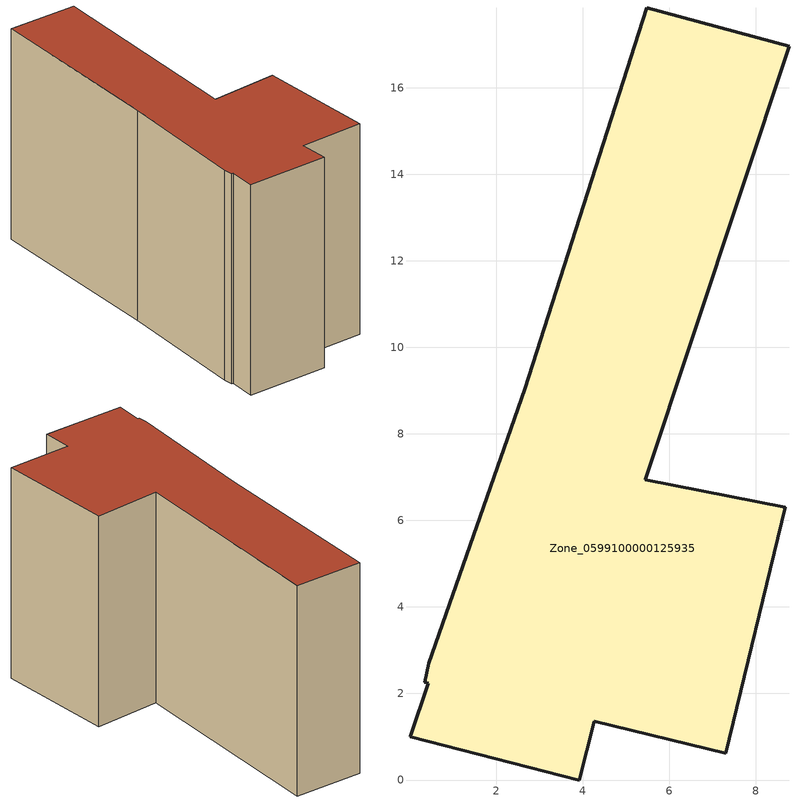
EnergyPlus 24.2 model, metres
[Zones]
Zone_0599100000125935
 floor ground (C_G): 2.65,9.03 5.47,17.85 8.77,16.96 5.44,6.94 8.68,6.31 7.3,0.62 4.25,1.36 3.91,0 0.01,1 0.42,2.24 0.35,2.26 0.43,2.7 z0
 wall outside (C_F): 0.43,2.7 0.35,2.26 0.42,2.24 0.01,1 3.91,0 4.25,1.36 7.3,0.62 8.68,6.31 5.44,6.94 8.77,16.96 5.47,17.85 2.65,9.03 0.43,2.7 z0:10.14
 roof outside (C_R): 0.42,2.24 0.01,1 3.91,0 4.25,1.36 7.3,0.62 8.68,6.31 5.44,6.94 8.77,16.96 5.47,17.85 2.65,9.03 0.43,2.7 0.35,2.26 z10.14
[BUILDING]
Pand.0599100000125935: North Axis=0; Terrain=City; Loads Convergence Tolerance Value=0.04; Temperature Convergence Tolerance Value=0.4; Solar Distribution=FullExterior; Maximum Number of Warmup Days=25; Minimum Number of Warmup Days=1
[Site:Location]
Rotterdam.The.Hague.AP_ZH_NLD Design_Conditions: Latitude=51.96; Longitude=4.45; Time Zone=1; Elevation=-4.5
[SITE:GROUNDTEMPERATURE:BUILDINGSURFACE]
18, 18, 18, 18, 18, 18, 18, 18, 18, 18, 18, 18
[MATERIAL] Thermal Absorptance=0.9; Solar Absorptance=0.7; Visible Absorptance=0.7
Name | Roughness | Thickness | Conductivity | Density | Specific Heat
G.TC.1946 | MediumSmooth | 0.15 | 1 | 540 | 1210
F.TC.1946 | Rough | 0.3 | 0.857143 | 1920 | 840
R.TC.1946 | MediumRough | 0.2 | 0.909091 | 1500 | 1000
[CONSTRUCTION]
C_G: G.TC.1946
C_F: F.TC.1946
C_R: R.TC.1946
[ZONE]
Zone_0599100000125935: Type=1; Multiplier=1; Ceiling Height=Autocalculate; Volume=Autocalculate; Floor Area=autocalculate; Part of Total Floor Area=Yes
[ZONEINFILTRATION:DESIGNFLOWRATE]
Infil_Zone_0599100000125935: Zone or ZoneList or Space or SpaceList=Zone_0599100000125935; Schedule=AlwaysOn; Design Flow Rate Calculation Method=Flow/Area; Flow Rate per Floor Area=0.003; Constant Term Coefficient=1; Temperature Term Coefficient=0; Velocity Term Coefficient=0; Velocity Squared Term Coefficient=0
[HVACTEMPLATE:ZONE:IDEALLOADSAIRSYSTEM]
Zone_0599100000125935: Maximum Heating Supply Air Temperature=50; Minimum Cooling Supply Air Temperature=13; Maximum Heating Supply Air Humidity Ratio=0.0156; Minimum Cooling Supply Air Humidity Ratio=0.0077; Heating Limit=NoLimit; Cooling Limit=NoLimit; Dehumidification Control Type=ConstantSensibleHeatRatio; Cooling Sensible Heat Ratio=0.7; Dehumidification Setpoint=60; Humidification Control Type=None; Humidification Setpoint=30; Outdoor Air Method=None; Outdoor Air Flow Rate per Person=0.00944; Outdoor Air Flow Rate per Zone Floor Area=0; Outdoor Air Flow Rate per Zone=0; Demand Controlled Ventilation Type=None; Outdoor Air Economizer Type=NoEconomizer; Heat Recovery Type=None; Sensible Heat Recovery Effectiveness=0.7; Latent Heat Recovery Effectiveness=0.65
[ZONECONTROL:THERMOSTAT]
ThermostatControl_Zone_0599100000125935: Zone or ZoneList=Zone_0599100000125935; Control Type Schedule=DualSetpointControlType; Control 1=Thermostat_Zone_0599100000125935; Temperature Difference Between Cutout And Setpoint=0
[THERMOSTATSETPOINT:DUALSETPOINT]
Thermostat_Zone_0599100000125935: Heating Setpoint Temperature Schedule=HeatingSetpoint_Zone_0599100000125935; Cooling Setpoint Temperature Schedule=CoolingSetpoint_Zone_0599100000125935
[SCHEDULE:COMPACT]
HeatingSetpoint_Zone_0599100000125935: Through: 12/31, For: AllDays, Until: 24:00, 21
CoolingSetpoint_Zone_0599100000125935: Through: 12/31, For: AllDays, Until: 24:00, 24
DualSetpointControlType: Through: 12/31, For: AllDays, Until: 24:00, 4
AlwaysOn: Through: 12/31, For: AllDays, Until: 24:00, 1
